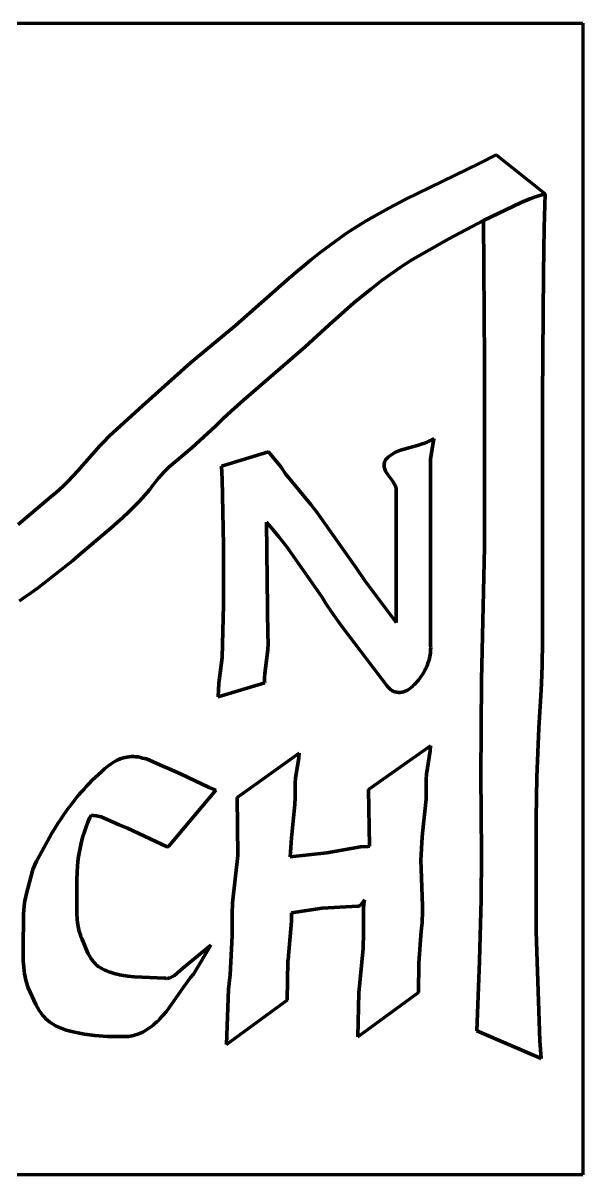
# Model space of a CAD drawing. Header units: millimetres. Extents: x 0 to 7.11, y 0 to 7.11.
# Drawn here: x 3.65 to 7.11, y 0 to 7.11 of the extents above; entities that cross this region are included whole.
import ezdxf

# ---------------------------------------------------------------- set-up
doc = ezdxf.new("R2010")
doc.units = ezdxf.units.MM
for name, color, linetype, lineweight in [('color#0000ffff', 7, 'CONTINUOUS', 100), ('color#008000ff', 7, 'CONTINUOUS', 100), ('color#800080ff', 7, 'CONTINUOUS', 100), ('color#ff0000ff', 7, 'CONTINUOUS', 100), ('color#ffffffff', 7, 'CONTINUOUS', 100)]:
    doc.layers.add(name, color=color, linetype=linetype, lineweight=lineweight)

msp = doc.modelspace()

# ---------------------------------------------------------------- linework, layer by layer
at = {"layer": 'color#0000ffff'}
for p, q in [((6.4734, 6.2454), (6.5746, 6.2973)), ((6.5746, 6.2973), (6.8785, 6.0558)), ((6.0132, 6.021), (6.4734, 6.2454)), ((6.8507, 6.0481), (6.8233, 6.0395)), ((6.8785, 6.0558), (6.8507, 6.0481)), ((5.9124, 5.9683), (6.0132, 6.021)), ((6.7296, 6.0032), (6.4962, 5.8912)), ((6.7827, 6.025), (6.7296, 6.0032)), ((6.8233, 6.0395), (6.7827, 6.025)), ((5.7708, 5.8893), (5.804, 5.9084)), ((5.804, 5.9084), (5.8377, 5.927)), ((5.8377, 5.927), (5.9124, 5.9683)), ((5.6734, 5.8285), (5.7055, 5.8493)), ((5.7055, 5.8493), (5.738, 5.8696)), ((5.738, 5.8696), (5.7708, 5.8893)), ((6.4962, 5.8912), (6.2822, 5.7793)), ((5.5484, 5.7406), (5.5792, 5.7633)), ((5.5792, 5.7633), (5.6103, 5.7855)), ((5.6103, 5.7855), (5.6417, 5.8072)), ((5.6417, 5.8072), (5.6734, 5.8285)), ((6.2822, 5.7793), (6.0575, 5.6507)), ((5.4576, 5.6706), (5.4876, 5.6943)), ((5.4876, 5.6943), (5.5179, 5.7177)), ((5.5179, 5.7177), (5.5484, 5.7406)), ((5.3394, 5.5732), (5.3981, 5.6224)), ((5.3981, 5.6224), (5.4277, 5.6467)), ((5.4277, 5.6467), (5.4576, 5.6706)), ((6.0192, 5.6268), (5.9814, 5.6022)), ((6.0575, 5.6507), (6.0192, 5.6268)), ((5.2813, 5.5233), (5.3394, 5.5732)), ((5.9256, 5.5639), (5.871, 5.5242)), ((5.9814, 5.6022), (5.9256, 5.5639)), ((4.9653, 5.2449), (5.2813, 5.5233)), ((5.871, 5.5242), (5.7996, 5.4691)), ((5.7996, 5.4691), (5.6952, 5.383)), ((5.6952, 5.383), (5.5435, 5.2483)), ((4.6985, 5.0234), (4.9653, 5.2449)), ((5.4943, 5.2025), (5.3942, 5.1128)), ((5.5435, 5.2483), (5.4943, 5.2025)), ((5.3942, 5.1128), (5.0132, 4.7831)), ((4.3897, 4.7477), (4.6875, 5.0143)), ((4.6875, 5.0143), (4.6985, 5.0234)), ((5.0132, 4.7831), (4.9384, 4.7156)), ((4.1856, 4.5637), (4.3897, 4.7477)), ((4.9384, 4.7156), (4.8893, 4.6698)), ((4.8408, 4.6232), (4.8169, 4.5996)), ((4.8893, 4.6698), (4.8408, 4.6232)), ((4.1463, 4.5219), (4.1856, 4.5637)), ((4.8169, 4.5996), (4.7432, 4.533)), ((3.9905, 4.347), (4.1258, 4.5011)), ((4.1258, 4.5011), (4.1463, 4.5219)), ((4.6942, 4.4887), (4.5532, 4.3689)), ((4.7432, 4.533), (4.6942, 4.4887)), ((3.9312, 4.2823), (3.9905, 4.347)), ((4.5248, 4.3413), (4.5067, 4.3222)), ((4.5532, 4.3689), (4.5248, 4.3413)), ((3.8999, 4.2515), (3.9312, 4.2823)), ((4.465, 4.2707), (4.4503, 4.2514)), ((4.4729, 4.2815), (4.465, 4.2707)), ((4.481, 4.292), (4.4729, 4.2815)), ((4.4893, 4.3023), (4.481, 4.292)), ((4.5067, 4.3222), (4.4893, 4.3023)), ((3.8236, 4.1863), (3.8557, 4.213)), ((3.8557, 4.213), (3.8782, 4.2319)), ((3.8782, 4.2319), (3.8999, 4.2515)), ((4.404, 4.1956), (4.388, 4.1777)), ((4.4198, 4.2139), (4.404, 4.1956)), ((4.4352, 4.2325), (4.4198, 4.2139)), ((4.4503, 4.2514), (4.4352, 4.2325)), ((3.6222, 4.0145), (3.8236, 4.1863)), ((4.338, 4.1256), (4.3034, 4.0921)), ((4.3549, 4.1427), (4.338, 4.1256)), ((4.3716, 4.1601), (4.3549, 4.1427)), ((4.388, 4.1777), (4.3716, 4.1601)), ((4.2681, 4.0594), (4.1957, 3.9957)), ((4.3034, 4.0921), (4.2681, 4.0594)), ((4.1957, 3.9957), (3.9938, 3.8233)), ((3.9581, 3.791), (3.7467, 3.6267)), ((3.9938, 3.8233), (3.9581, 3.791)), ((3.6598, 3.5645), (3.6299, 3.5451)), ((3.6892, 3.5846), (3.6598, 3.5645)), ((3.7467, 3.6267), (3.6892, 3.5846))]:
    msp.add_line(p, q, dxfattribs=at)
at = {"layer": 'color#008000ff'}
for p, q in [((5.7869, 2.3795), (6.1688, 2.6498)), ((6.1688, 2.6498), (6.1665, 2.6174)), ((4.2139, 2.5503), (4.2327, 2.5601)), ((4.2327, 2.5601), (4.2522, 2.5683)), ((4.2522, 2.5683), (4.2725, 2.5748)), ((4.2725, 2.5748), (4.2932, 2.5794)), ((4.2932, 2.5794), (4.3071, 2.5814)), ((4.3071, 2.5814), (4.3212, 2.5825)), ((4.3212, 2.5825), (4.3353, 2.5827)), ((4.3353, 2.5827), (4.3493, 2.582)), ((4.3493, 2.582), (4.3633, 2.5803)), ((4.3633, 2.5803), (4.3772, 2.5775)), ((4.3772, 2.5775), (4.3909, 2.5738)), ((4.3909, 2.5738), (4.415, 2.5682)), ((4.415, 2.5682), (4.516, 2.5246)), ((4.9745, 2.3308), (5.3582, 2.6046)), ((5.3564, 2.5746), (5.3352, 2.4494)), ((5.3582, 2.6046), (5.3564, 2.5746)), ((6.1665, 2.6174), (6.1439, 2.4734)), ((4.1172, 2.4721), (4.1363, 2.4894)), ((4.1363, 2.4894), (4.1559, 2.5063)), ((4.1559, 2.5063), (4.1758, 2.5228)), ((4.1758, 2.5228), (4.1961, 2.5389)), ((4.1961, 2.5389), (4.2139, 2.5503)), ((4.516, 2.5246), (4.5552, 2.5071)), ((4.5552, 2.5071), (4.625, 2.4765)), ((4.0441, 2.3995), (4.0619, 2.4182)), ((4.0619, 2.4182), (4.0799, 2.4365)), ((4.0799, 2.4365), (4.0984, 2.4545)), ((4.0984, 2.4545), (4.1172, 2.4721)), ((4.625, 2.4765), (4.8017, 2.3913)), ((5.3325, 2.4197), (5.3323, 2.3972)), ((5.3352, 2.4494), (5.3325, 2.4197)), ((6.1439, 2.4734), (6.1418, 2.4411)), ((6.1418, 2.4411), (6.142, 2.4249)), ((6.142, 2.4249), (6.1424, 2.4167)), ((3.993, 2.3416), (4.0097, 2.3612)), ((4.0097, 2.3612), (4.0268, 2.3805)), ((4.0268, 2.3805), (4.0441, 2.3995)), ((4.8426, 2.3762), (4.5512, 2.0284)), ((4.8017, 2.3913), (4.8323, 2.3797)), ((4.8323, 2.3797), (4.8426, 2.3762)), ((5.3323, 2.3972), (5.3327, 2.3896)), ((5.3327, 2.3896), (5.3337, 2.3601)), ((5.3337, 2.3601), (5.3336, 2.3306)), ((5.7917, 2.0288), (5.7869, 2.3795)), ((6.1432, 2.3607), (6.1414, 2.3189)), ((6.1424, 2.4167), (6.1433, 2.3887)), ((6.1433, 2.3887), (6.1432, 2.3607)), ((3.9295, 2.2604), (3.9449, 2.2811)), ((3.9449, 2.2811), (3.9607, 2.3015)), ((3.9607, 2.3015), (3.9767, 2.3217)), ((3.9767, 2.3217), (3.993, 2.3416)), ((4.9789, 1.9711), (4.9745, 2.3308)), ((5.3318, 2.2864), (5.3105, 2.0811)), ((5.3336, 2.3306), (5.3318, 2.2864)), ((6.1414, 2.3189), (6.1192, 2.1106)), ((3.8852, 2.1969), (3.8997, 2.2183)), ((3.8997, 2.2183), (3.9145, 2.2395)), ((3.9145, 2.2395), (3.9295, 2.2604)), ((4.0654, 2.2063), (4.0528, 2.1774)), ((4.0721, 2.2205), (4.0654, 2.2063)), ((4.085, 2.2198), (4.0721, 2.2205)), ((4.1039, 2.2173), (4.085, 2.2198)), ((4.1346, 2.21), (4.1039, 2.2173)), ((4.245, 2.162), (4.1346, 2.21)), ((3.8435, 2.1316), (3.8571, 2.1536)), ((3.8571, 2.1536), (3.871, 2.1754)), ((3.871, 2.1754), (3.8852, 2.1969)), ((4.0414, 2.1482), (4.0311, 2.1185)), ((4.0528, 2.1774), (4.0414, 2.1482)), ((4.2974, 2.1414), (4.245, 2.162)), ((4.5421, 2.0258), (4.2974, 2.1414)), ((3.7918, 2.0422), (3.8171, 2.0872)), ((3.8171, 2.0872), (3.8302, 2.1095)), ((3.8302, 2.1095), (3.8435, 2.1316)), ((4.0219, 2.0885), (4.0137, 2.0582)), ((4.0311, 2.1185), (4.0219, 2.0885)), ((5.3105, 2.0811), (5.3033, 1.9929)), ((6.1192, 2.1106), (6.1149, 2.0549)), ((3.7441, 1.9509), (3.7675, 1.9968)), ((3.7675, 1.9968), (3.7918, 2.0422)), ((4.0006, 1.9967), (3.9955, 1.9657)), ((4.0066, 2.0276), (4.0006, 1.9967)), ((4.0137, 2.0582), (4.0066, 2.0276)), ((4.5512, 2.0284), (4.5421, 2.0258)), ((5.3033, 1.9929), (5.3022, 1.9634)), ((5.5286, 1.9886), (5.7366, 2.0257)), ((5.7366, 2.0257), (5.7825, 2.0287)), ((5.7825, 2.0287), (5.7917, 2.0288)), ((6.1135, 2.013), (6.1114, 1.978)), ((6.1149, 2.0549), (6.1135, 2.013)), ((3.7253, 1.9149), (3.736, 1.9367)), ((3.736, 1.9367), (3.7441, 1.9509)), ((3.9913, 1.9345), (3.9881, 1.9032)), ((3.9955, 1.9657), (3.9913, 1.9345)), ((4.9469, 1.6802), (4.9789, 1.9711)), ((5.3022, 1.9634), (5.5286, 1.9886)), ((6.1114, 1.978), (6.1104, 1.9429)), ((6.1104, 1.9429), (6.1106, 1.8903)), ((3.6708, 1.729), (3.7132, 1.885)), ((3.7132, 1.885), (3.7253, 1.9149)), ((3.9859, 1.8718), (3.9841, 1.8246)), ((3.9881, 1.9032), (3.9859, 1.8718)), ((6.1106, 1.8903), (6.1194, 1.6622)), ((3.9841, 1.8246), (3.9843, 1.7775)), ((3.664, 1.6942), (3.6683, 1.7174)), ((3.6683, 1.7174), (3.6708, 1.729)), ((3.9843, 1.7775), (3.9845, 1.6114)), ((3.6553, 1.6122), (3.6592, 1.6592)), ((3.6592, 1.6592), (3.664, 1.6942)), ((4.9438, 1.6106), (4.9469, 1.6802)), ((5.4991, 1.6476), (5.3097, 1.6178)), ((5.7204, 1.6603), (5.4991, 1.6476)), ((5.7248, 1.6602), (5.7204, 1.6603)), ((5.7306, 1.6615), (5.7248, 1.6602)), ((5.7372, 1.6652), (5.7306, 1.6615)), ((5.7611, 1.6979), (5.7372, 1.6652)), ((5.7558, 1.6497), (5.7596, 1.6883)), ((5.7559, 1.4755), (5.7558, 1.6497)), ((5.7596, 1.6883), (5.7611, 1.6979)), ((6.1194, 1.6622), (6.1194, 1.6096)), ((3.6535, 1.388), (3.6553, 1.6122)), ((3.9845, 1.6114), (3.9865, 1.5784)), ((3.9865, 1.5784), (3.9888, 1.5565)), ((4.9439, 1.5687), (4.9438, 1.6106)), ((4.9448, 1.4767), (4.9439, 1.5687)), ((5.3097, 1.5663), (5.2889, 1.3309)), ((5.3097, 1.6178), (5.3097, 1.5663)), ((6.1182, 1.5745), (6.1172, 1.557)), ((6.1194, 1.6096), (6.1182, 1.5745)), ((3.9888, 1.5565), (3.9922, 1.5348)), ((3.9922, 1.5348), (3.9943, 1.524)), ((3.9943, 1.524), (3.9968, 1.5133)), ((3.9968, 1.5133), (3.9995, 1.5026)), ((3.9995, 1.5026), (4.0026, 1.492)), ((6.1122, 1.5045), (6.0963, 1.3092)), ((6.1142, 1.522), (6.1122, 1.5045)), ((6.1159, 1.5395), (6.1142, 1.522)), ((6.1172, 1.557), (6.1159, 1.5395)), ((4.0026, 1.492), (4.0061, 1.4814)), ((4.0061, 1.4814), (4.01, 1.471)), ((4.01, 1.471), (4.0143, 1.4606)), ((4.0143, 1.4606), (4.0525, 1.3699)), ((4.9317, 1.2355), (4.9448, 1.4767)), ((5.7532, 1.4174), (5.7559, 1.4755)), ((3.6536, 1.3227), (3.6535, 1.388)), ((4.0525, 1.3699), (4.0644, 1.3482)), ((4.6391, 1.2767), (4.8112, 1.4192)), ((4.8112, 1.4192), (4.7044, 1.2405)), ((5.7264, 1.1253), (5.7525, 1.3972)), ((5.7525, 1.3972), (5.7532, 1.4174)), ((3.6612, 1.2413), (3.6536, 1.3227)), ((4.0644, 1.3482), (4.0731, 1.3344)), ((4.0731, 1.3344), (4.0826, 1.3213)), ((4.0826, 1.3213), (4.0877, 1.3151)), ((4.0877, 1.3151), (4.0931, 1.309)), ((4.0931, 1.309), (4.0986, 1.3032)), ((4.0986, 1.3032), (4.1044, 1.2976)), ((4.1044, 1.2976), (4.1105, 1.2923)), ((4.1105, 1.2923), (4.1169, 1.2873)), ((4.1169, 1.2873), (4.1236, 1.2825)), ((4.1236, 1.2825), (4.1305, 1.2781)), ((5.2883, 1.3206), (5.283, 1.0785)), ((5.2889, 1.3309), (5.2883, 1.3206)), ((6.0963, 1.3092), (6.0941, 1.1262)), ((3.6712, 1.1933), (3.6612, 1.2413)), ((4.1305, 1.2781), (4.1378, 1.274)), ((4.1378, 1.274), (4.1454, 1.2702)), ((4.1454, 1.2702), (4.1578, 1.2645)), ((4.1578, 1.2645), (4.1703, 1.2592)), ((4.1703, 1.2592), (4.1828, 1.2544)), ((4.1828, 1.2544), (4.1955, 1.2499)), ((4.1955, 1.2499), (4.2083, 1.2459)), ((4.2083, 1.2459), (4.2212, 1.2422)), ((4.2212, 1.2422), (4.2341, 1.2389)), ((4.2341, 1.2389), (4.2472, 1.2359)), ((4.2472, 1.2359), (4.2734, 1.2308)), ((4.2734, 1.2308), (4.3, 1.2268)), ((4.3, 1.2268), (4.3401, 1.2225)), ((4.3401, 1.2225), (4.5285, 1.2145)), ((4.5285, 1.2145), (4.5334, 1.2139)), ((4.5334, 1.2139), (4.5381, 1.2136)), ((4.5381, 1.2136), (4.5427, 1.2137)), ((4.5427, 1.2137), (4.5472, 1.2141)), ((4.5472, 1.2141), (4.5559, 1.2157)), ((4.5559, 1.2157), (4.5642, 1.2185)), ((4.5642, 1.2185), (4.5722, 1.2221)), ((4.5722, 1.2221), (4.5873, 1.2317)), ((4.5873, 1.2317), (4.6391, 1.2767)), ((4.6865, 1.2182), (4.6442, 1.1601)), ((4.7044, 1.2405), (4.6865, 1.2182)), ((4.9209, 1.1471), (4.9317, 1.2355)), ((3.6834, 1.1543), (3.6712, 1.1933)), ((3.7306, 1.0519), (3.6834, 1.1543)), ((4.6442, 1.1601), (4.5534, 1.0304)), ((4.908, 0.8061), (4.9209, 1.1471)), ((5.283, 1.0785), (4.908, 0.8061)), ((6.0941, 1.1262), (5.7204, 0.8535)), ((5.7204, 0.8535), (5.7264, 1.1253)), ((3.7511, 1.0152), (3.7306, 1.0519)), ((3.7632, 0.9979), (3.7511, 1.0152)), ((3.7721, 0.987), (3.7632, 0.9979)), ((4.5357, 1.0078), (4.5173, 0.9859)), ((4.5534, 1.0304), (4.5357, 1.0078)), ((3.7819, 0.9766), (3.7721, 0.987)), ((3.7933, 0.9644), (3.7819, 0.9766)), ((3.8184, 0.9428), (3.7933, 0.9644)), ((3.8558, 0.9193), (3.8184, 0.9428)), ((4.4562, 0.9253), (4.4449, 0.9161)), ((4.4671, 0.9347), (4.4562, 0.9253)), ((4.4777, 0.9445), (4.4671, 0.9347)), ((4.488, 0.9545), (4.4777, 0.9445)), ((4.498, 0.9647), (4.488, 0.9545)), ((4.5078, 0.9752), (4.498, 0.9647)), ((4.5173, 0.9859), (4.5078, 0.9752)), ((3.9174, 0.8946), (3.8558, 0.9193)), ((3.9426, 0.8878), (3.9174, 0.8946)), ((3.9807, 0.8788), (3.9426, 0.8878)), ((4.0319, 0.8692), (3.9807, 0.8788)), ((4.0965, 0.8607), (4.0319, 0.8692)), ((4.1745, 0.8551), (4.0965, 0.8607)), ((4.2919, 0.8545), (4.1745, 0.8551)), ((4.3035, 0.8553), (4.2919, 0.8545)), ((4.3263, 0.8589), (4.3035, 0.8553)), ((4.354, 0.8665), (4.3263, 0.8589)), ((4.3912, 0.8823), (4.354, 0.8665)), ((4.4449, 0.9161), (4.3912, 0.8823))]:
    msp.add_line(p, q, dxfattribs=at)
at = {"layer": 'color#800080ff'}
for p, q in [((5.9845, 4.4743), (6.0061, 4.4815)), ((6.0061, 4.4815), (6.0952, 4.5059)), ((6.0952, 4.5059), (6.1173, 4.5126)), ((6.1173, 4.5126), (6.1281, 4.5163)), ((6.1281, 4.5163), (6.1388, 4.5203)), ((6.1388, 4.5203), (6.1493, 4.5247)), ((6.1493, 4.5247), (6.1597, 4.5294)), ((6.1597, 4.5294), (6.1698, 4.5345)), ((6.1893, 4.5463), (6.1696, 4.4183)), ((6.1698, 4.5345), (6.1797, 4.5402)), ((6.1797, 4.5402), (6.1893, 4.5463)), ((4.8787, 4.3765), (5.1677, 4.4647)), ((5.1677, 4.4647), (5.2456, 4.3687)), ((5.887, 4.4061), (5.8905, 4.4137)), ((5.8905, 4.4137), (5.8985, 4.4223)), ((5.8985, 4.4223), (5.9068, 4.4303)), ((5.9068, 4.4303), (5.9155, 4.4376)), ((5.9155, 4.4376), (5.9246, 4.4443)), ((5.9246, 4.4443), (5.9339, 4.4504)), ((5.9339, 4.4504), (5.9436, 4.456)), ((5.9436, 4.456), (5.9535, 4.4612)), ((5.9535, 4.4612), (5.9636, 4.4659)), ((5.9636, 4.4659), (5.974, 4.4703)), ((5.974, 4.4703), (5.9845, 4.4743)), ((6.1696, 4.4183), (6.1695, 3.2767)), ((4.8817, 4.295), (4.8787, 4.3765)), ((5.2456, 4.3687), (5.2736, 4.3284)), ((5.8821, 4.3844), (5.8829, 4.3914)), ((5.8821, 4.3775), (5.8821, 4.3844)), ((5.8828, 4.3708), (5.8821, 4.3775)), ((5.8842, 4.3642), (5.8828, 4.3708)), ((5.8829, 4.3914), (5.8845, 4.3987)), ((5.8861, 4.3577), (5.8842, 4.3642)), ((5.8845, 4.3987), (5.887, 4.4061)), ((5.8886, 4.3513), (5.8861, 4.3577)), ((5.8916, 4.345), (5.8886, 4.3513)), ((5.895, 4.3388), (5.8916, 4.345)), ((5.9028, 4.3265), (5.895, 4.3388)), ((4.8906, 3.8873), (4.8817, 4.295)), ((5.2736, 4.3284), (5.43, 4.1394)), ((5.9341, 4.284), (5.9028, 4.3265)), ((5.9423, 4.2714), (5.9341, 4.284)), ((5.9459, 4.265), (5.9423, 4.2714)), ((5.9492, 4.2584), (5.9459, 4.265)), ((5.952, 4.2518), (5.9492, 4.2584)), ((5.9543, 4.245), (5.952, 4.2518)), ((5.9561, 4.238), (5.9543, 4.245)), ((5.9573, 4.2309), (5.9561, 4.238)), ((5.9578, 4.2236), (5.9573, 4.2309)), ((5.9578, 3.4113), (5.9578, 4.2236)), ((5.43, 4.1394), (5.4679, 4.0912)), ((5.4679, 4.0912), (5.7144, 3.7426)), ((5.1947, 3.985), (5.1553, 4.0296)), ((5.1553, 4.0296), (5.1645, 3.3209)), ((5.2327, 3.9393), (5.1947, 3.985)), ((5.2815, 3.8769), (5.2327, 3.9393)), ((4.8898, 3.5202), (4.8906, 3.8873)), ((5.4977, 3.5683), (5.2815, 3.8769)), ((5.7144, 3.7426), (5.7621, 3.6721)), ((5.7621, 3.6721), (5.9578, 3.4113)), ((5.5231, 3.5283), (5.4977, 3.5683)), ((4.8818, 3.1941), (4.8898, 3.5202)), ((5.5626, 3.4692), (5.5231, 3.5283)), ((5.6172, 3.3918), (5.5626, 3.4692)), ((5.9045, 3.0149), (5.6172, 3.3918)), ((5.1657, 3.2816), (5.1634, 3.2425)), ((5.1645, 3.3209), (5.1656, 3.3012)), ((5.1656, 3.3012), (5.1657, 3.2816)), ((6.1695, 3.2767), (6.1701, 3.2657)), ((5.1634, 3.2425), (5.1458, 3.0965)), ((6.165, 3.2008), (6.1627, 3.1902)), ((6.1669, 3.2115), (6.165, 3.2008)), ((6.1684, 3.2222), (6.1669, 3.2115)), ((6.1694, 3.233), (6.1684, 3.2222)), ((6.1701, 3.2439), (6.1694, 3.233)), ((6.1701, 3.2657), (6.1703, 3.2548)), ((6.1703, 3.2548), (6.1701, 3.2439)), ((4.8611, 3.0354), (4.8818, 3.1941)), ((6.1457, 3.1386), (6.1413, 3.1286)), ((6.1498, 3.1487), (6.1457, 3.1386)), ((6.1536, 3.1589), (6.1498, 3.1487)), ((6.157, 3.1692), (6.1536, 3.1589)), ((6.16, 3.1796), (6.157, 3.1692)), ((6.1627, 3.1902), (6.16, 3.1796)), ((5.1458, 3.0965), (5.1443, 3.0671)), ((5.1443, 3.0671), (5.1445, 3.0475)), ((6.1015, 3.0635), (6.0947, 3.055)), ((6.1081, 3.0723), (6.1015, 3.0635)), ((6.1144, 3.0812), (6.1081, 3.0723)), ((6.1203, 3.0904), (6.1144, 3.0812)), ((6.126, 3.0997), (6.1203, 3.0904)), ((6.1314, 3.1092), (6.126, 3.0997)), ((6.1365, 3.1188), (6.1314, 3.1092)), ((6.1413, 3.1286), (6.1365, 3.1188)), ((5.1449, 3.0376), (4.8581, 2.9512)), ((4.8581, 2.9512), (4.8611, 3.0354)), ((5.1445, 3.0475), (5.1449, 3.0376)), ((5.9078, 3.0105), (5.9045, 3.0149)), ((5.9114, 3.0063), (5.9078, 3.0105)), ((5.9151, 3.0025), (5.9114, 3.0063)), ((5.9191, 2.9989), (5.9151, 3.0025)), ((5.9232, 2.9957), (5.9191, 2.9989)), ((5.9276, 2.9927), (5.9232, 2.9957)), ((5.932, 2.99), (5.9276, 2.9927)), ((5.9367, 2.9876), (5.932, 2.99)), ((5.9414, 2.9855), (5.9367, 2.9876)), ((6.0227, 2.9901), (6.013, 2.9857)), ((6.0318, 2.9955), (6.0227, 2.9901)), ((6.0404, 3.002), (6.0318, 2.9955)), ((6.0488, 3.0088), (6.0404, 3.002)), ((6.057, 3.0159), (6.0488, 3.0088)), ((6.065, 3.0232), (6.057, 3.0159)), ((6.0728, 3.0308), (6.065, 3.0232)), ((6.0803, 3.0386), (6.0728, 3.0308)), ((6.0877, 3.0467), (6.0803, 3.0386)), ((6.0947, 3.055), (6.0877, 3.0467)), ((5.9512, 2.9822), (5.9414, 2.9855)), ((5.9614, 2.98), (5.9512, 2.9822)), ((5.9718, 2.9789), (5.9614, 2.98)), ((5.9822, 2.979), (5.9718, 2.9789)), ((5.9927, 2.9801), (5.9822, 2.979)), ((6.003, 2.9824), (5.9927, 2.9801)), ((6.013, 2.9857), (6.003, 2.9824))]:
    msp.add_line(p, q, dxfattribs=at)
at = {"layer": 'color#ff0000ff'}
for p, q in [((6.8233, 6.0395), (6.8507, 6.0481)), ((6.8507, 6.0481), (6.8785, 6.0558)), ((6.8785, 6.0558), (6.8722, 5.8475)), ((6.4962, 5.8912), (6.7296, 6.0032)), ((6.7296, 6.0032), (6.7827, 6.025)), ((6.7827, 6.025), (6.8233, 6.0395)), ((6.5027, 5.028), (6.4962, 5.8912)), ((6.8722, 5.8475), (6.8665, 5.5698)), ((6.8665, 5.5698), (6.8613, 4.806)), ((6.5024, 3.875), (6.5027, 5.028)), ((6.8613, 4.806), (6.8602, 4.0421)), ((6.8602, 4.0421), (6.8617, 3.2946)), ((6.4849, 3.0552), (6.5024, 3.875)), ((6.8617, 3.2946), (6.8586, 3.1452)), ((6.8586, 3.1452), (6.8543, 3.0332)), ((6.4795, 2.4587), (6.4849, 3.0552)), ((6.8543, 3.0332), (6.8503, 2.9585)), ((6.8503, 2.9585), (6.8438, 2.8582)), ((6.8438, 2.8582), (6.8383, 2.7578)), ((6.8383, 2.7578), (6.8317, 2.6072)), ((6.8317, 2.6072), (6.827, 2.4565)), ((6.483, 2.2423), (6.4795, 2.4587)), ((6.827, 2.4565), (6.8225, 2.2052)), ((6.484, 1.9718), (6.483, 2.2423)), ((6.8225, 2.2052), (6.8226, 1.5014)), ((6.4813, 1.7012), (6.484, 1.9718)), ((6.4721, 1.3226), (6.4813, 1.7012)), ((6.8226, 1.5014), (6.8446, 0.8274)), ((6.4544, 0.8901), (6.4721, 1.3226)), ((6.8521, 0.7198), (6.4544, 0.8901)), ((6.8446, 0.8274), (6.8521, 0.7198))]:
    msp.add_line(p, q, dxfattribs=at)
at = {"layer": 'color#ffffffff'}
for p, q in [((0, 7.1111), (7.1111, 7.1111)), ((7.1111, 7.1111), (7.1111, 0)), ((6.5746, 6.2973), (6.4734, 6.2454)), ((6.8785, 6.0558), (6.5746, 6.2973)), ((6.4734, 6.2454), (6.0132, 6.021)), ((6.8722, 5.8475), (6.8785, 6.0558)), ((6.0132, 6.021), (5.9124, 5.9683)), ((5.804, 5.9084), (5.7708, 5.8893)), ((5.8377, 5.927), (5.804, 5.9084)), ((5.9124, 5.9683), (5.8377, 5.927)), ((5.7055, 5.8493), (5.6734, 5.8285)), ((5.738, 5.8696), (5.7055, 5.8493)), ((5.7708, 5.8893), (5.738, 5.8696)), ((6.2822, 5.7793), (6.4962, 5.8912)), ((6.4962, 5.8912), (6.5027, 5.028)), ((6.8665, 5.5698), (6.8722, 5.8475)), ((5.5792, 5.7633), (5.5484, 5.7406)), ((5.6103, 5.7855), (5.5792, 5.7633)), ((5.6417, 5.8072), (5.6103, 5.7855)), ((5.6734, 5.8285), (5.6417, 5.8072)), ((6.0575, 5.6507), (6.2822, 5.7793)), ((5.4876, 5.6943), (5.4576, 5.6706)), ((5.5179, 5.7177), (5.4876, 5.6943)), ((5.5484, 5.7406), (5.5179, 5.7177)), ((5.3981, 5.6224), (5.3394, 5.5732)), ((5.4277, 5.6467), (5.3981, 5.6224)), ((5.4576, 5.6706), (5.4277, 5.6467)), ((5.9814, 5.6022), (6.0192, 5.6268)), ((6.0192, 5.6268), (6.0575, 5.6507)), ((5.3394, 5.5732), (5.2813, 5.5233)), ((5.871, 5.5242), (5.9256, 5.5639)), ((5.9256, 5.5639), (5.9814, 5.6022)), ((6.8613, 4.806), (6.8665, 5.5698)), ((5.2813, 5.5233), (4.9653, 5.2449)), ((5.7996, 5.4691), (5.871, 5.5242)), ((5.6952, 5.383), (5.7996, 5.4691)), ((5.5435, 5.2483), (5.6952, 5.383)), ((4.9653, 5.2449), (4.6985, 5.0234)), ((5.3942, 5.1128), (5.4943, 5.2025)), ((5.4943, 5.2025), (5.5435, 5.2483)), ((5.0132, 4.7831), (5.3942, 5.1128)), ((4.6875, 5.0143), (4.3897, 4.7477)), ((4.6985, 5.0234), (4.6875, 5.0143)), ((6.5027, 5.028), (6.5024, 3.875)), ((4.9384, 4.7156), (5.0132, 4.7831)), ((6.8602, 4.0421), (6.8613, 4.806)), ((4.3897, 4.7477), (4.1856, 4.5637)), ((4.8893, 4.6698), (4.9384, 4.7156)), ((4.8169, 4.5996), (4.8408, 4.6232)), ((4.8408, 4.6232), (4.8893, 4.6698)), ((4.1856, 4.5637), (4.1463, 4.5219)), ((4.7432, 4.533), (4.8169, 4.5996)), ((4.1258, 4.5011), (3.9905, 4.347)), ((4.1463, 4.5219), (4.1258, 4.5011)), ((4.5532, 4.3689), (4.6942, 4.4887)), ((4.6942, 4.4887), (4.7432, 4.533)), ((6.0061, 4.4815), (5.9845, 4.4743)), ((6.0952, 4.5059), (6.0061, 4.4815)), ((6.1173, 4.5126), (6.0952, 4.5059)), ((6.1281, 4.5163), (6.1173, 4.5126)), ((6.1388, 4.5203), (6.1281, 4.5163)), ((6.1493, 4.5247), (6.1388, 4.5203)), ((6.1597, 4.5294), (6.1493, 4.5247)), ((6.1698, 4.5345), (6.1597, 4.5294)), ((6.1696, 4.4183), (6.1893, 4.5463)), ((6.1797, 4.5402), (6.1698, 4.5345)), ((6.1893, 4.5463), (6.1797, 4.5402)), ((5.1677, 4.4647), (4.8787, 4.3765)), ((5.2456, 4.3687), (5.1677, 4.4647)), ((5.8905, 4.4137), (5.887, 4.4061)), ((5.8985, 4.4223), (5.8905, 4.4137)), ((5.9068, 4.4303), (5.8985, 4.4223)), ((5.9155, 4.4376), (5.9068, 4.4303)), ((5.9246, 4.4443), (5.9155, 4.4376)), ((5.9339, 4.4504), (5.9246, 4.4443)), ((5.9436, 4.456), (5.9339, 4.4504)), ((5.9535, 4.4612), (5.9436, 4.456)), ((5.9636, 4.4659), (5.9535, 4.4612)), ((5.974, 4.4703), (5.9636, 4.4659)), ((5.9845, 4.4743), (5.974, 4.4703)), ((6.1695, 3.2767), (6.1696, 4.4183)), ((3.9905, 4.347), (3.9312, 4.2823)), ((4.5067, 4.3222), (4.5248, 4.3413)), ((4.5248, 4.3413), (4.5532, 4.3689)), ((4.8787, 4.3765), (4.8817, 4.295)), ((5.2736, 4.3284), (5.2456, 4.3687)), ((5.8829, 4.3914), (5.8821, 4.3844)), ((5.8821, 4.3844), (5.8821, 4.3775)), ((5.8821, 4.3775), (5.8828, 4.3708)), ((5.8828, 4.3708), (5.8842, 4.3642)), ((5.8845, 4.3987), (5.8829, 4.3914)), ((5.8842, 4.3642), (5.8861, 4.3577)), ((5.887, 4.4061), (5.8845, 4.3987)), ((5.8861, 4.3577), (5.8886, 4.3513)), ((5.8886, 4.3513), (5.8916, 4.345)), ((5.8916, 4.345), (5.895, 4.3388)), ((5.895, 4.3388), (5.9028, 4.3265)), ((3.9312, 4.2823), (3.8999, 4.2515)), ((4.4503, 4.2514), (4.465, 4.2707)), ((4.465, 4.2707), (4.4729, 4.2815)), ((4.4729, 4.2815), (4.481, 4.292)), ((4.481, 4.292), (4.4893, 4.3023)), ((4.4893, 4.3023), (4.5067, 4.3222)), ((4.8817, 4.295), (4.8906, 3.8873)), ((5.43, 4.1394), (5.2736, 4.3284)), ((5.9028, 4.3265), (5.9341, 4.284)), ((5.9341, 4.284), (5.9423, 4.2714)), ((5.9423, 4.2714), (5.9459, 4.265)), ((3.8557, 4.213), (3.8236, 4.1863)), ((3.8782, 4.2319), (3.8557, 4.213)), ((3.8999, 4.2515), (3.8782, 4.2319)), ((4.388, 4.1777), (4.404, 4.1956)), ((4.404, 4.1956), (4.4198, 4.2139)), ((4.4198, 4.2139), (4.4352, 4.2325)), ((4.4352, 4.2325), (4.4503, 4.2514)), ((5.9459, 4.265), (5.9492, 4.2584)), ((5.9492, 4.2584), (5.952, 4.2518)), ((5.952, 4.2518), (5.9543, 4.245)), ((5.9543, 4.245), (5.9561, 4.238)), ((5.9561, 4.238), (5.9573, 4.2309)), ((5.9573, 4.2309), (5.9578, 4.2236)), ((5.9578, 4.2236), (5.9578, 3.4113)), ((3.8236, 4.1863), (3.6222, 4.0145)), ((4.3034, 4.0921), (4.338, 4.1256)), ((4.338, 4.1256), (4.3549, 4.1427)), ((4.3549, 4.1427), (4.3716, 4.1601)), ((4.3716, 4.1601), (4.388, 4.1777)), ((5.4679, 4.0912), (5.43, 4.1394)), ((4.1957, 3.9957), (4.2681, 4.0594)), ((4.2681, 4.0594), (4.3034, 4.0921)), ((5.7144, 3.7426), (5.4679, 4.0912)), ((3.9938, 3.8233), (4.1957, 3.9957)), ((5.1645, 3.3209), (5.1553, 4.0296)), ((5.1553, 4.0296), (5.1947, 3.985)), ((5.1947, 3.985), (5.2327, 3.9393)), ((6.8617, 3.2946), (6.8602, 4.0421)), ((5.2327, 3.9393), (5.2815, 3.8769)), ((4.8906, 3.8873), (4.8898, 3.5202)), ((5.2815, 3.8769), (5.4977, 3.5683)), ((6.5024, 3.875), (6.4849, 3.0552)), ((3.7467, 3.6267), (3.9581, 3.791)), ((3.9581, 3.791), (3.9938, 3.8233)), ((5.7621, 3.6721), (5.7144, 3.7426)), ((5.9578, 3.4113), (5.7621, 3.6721)), ((3.6299, 3.5451), (3.6598, 3.5645)), ((3.6598, 3.5645), (3.6892, 3.5846)), ((3.6892, 3.5846), (3.7467, 3.6267)), ((5.4977, 3.5683), (5.5231, 3.5283)), ((4.8898, 3.5202), (4.8818, 3.1941)), ((5.5231, 3.5283), (5.5626, 3.4692)), ((5.5626, 3.4692), (5.6172, 3.3918)), ((5.6172, 3.3918), (5.9045, 3.0149)), ((5.1634, 3.2425), (5.1657, 3.2816)), ((5.1656, 3.3012), (5.1645, 3.3209)), ((5.1657, 3.2816), (5.1656, 3.3012)), ((6.1701, 3.2657), (6.1695, 3.2767)), ((6.8586, 3.1452), (6.8617, 3.2946)), ((5.1458, 3.0965), (5.1634, 3.2425)), ((6.1627, 3.1902), (6.165, 3.2008)), ((6.165, 3.2008), (6.1669, 3.2115)), ((6.1669, 3.2115), (6.1684, 3.2222)), ((6.1684, 3.2222), (6.1694, 3.233)), ((6.1694, 3.233), (6.1701, 3.2439)), ((6.1703, 3.2548), (6.1701, 3.2657)), ((6.1701, 3.2439), (6.1703, 3.2548)), ((4.8818, 3.1941), (4.8611, 3.0354)), ((6.1413, 3.1286), (6.1457, 3.1386)), ((6.1457, 3.1386), (6.1498, 3.1487)), ((6.1498, 3.1487), (6.1536, 3.1589)), ((6.1536, 3.1589), (6.157, 3.1692)), ((6.157, 3.1692), (6.16, 3.1796)), ((6.16, 3.1796), (6.1627, 3.1902)), ((6.8543, 3.0332), (6.8586, 3.1452)), ((5.1443, 3.0671), (5.1458, 3.0965)), ((5.1445, 3.0475), (5.1443, 3.0671)), ((6.0947, 3.055), (6.1015, 3.0635)), ((6.1015, 3.0635), (6.1081, 3.0723)), ((6.1081, 3.0723), (6.1144, 3.0812)), ((6.1144, 3.0812), (6.1203, 3.0904)), ((6.1203, 3.0904), (6.126, 3.0997)), ((6.126, 3.0997), (6.1314, 3.1092)), ((6.1314, 3.1092), (6.1365, 3.1188)), ((6.1365, 3.1188), (6.1413, 3.1286)), ((4.8581, 2.9512), (5.1449, 3.0376)), ((4.8611, 3.0354), (4.8581, 2.9512)), ((5.1449, 3.0376), (5.1445, 3.0475)), ((5.9045, 3.0149), (5.9078, 3.0105)), ((5.9078, 3.0105), (5.9114, 3.0063)), ((5.9114, 3.0063), (5.9151, 3.0025)), ((5.9151, 3.0025), (5.9191, 2.9989)), ((5.9191, 2.9989), (5.9232, 2.9957)), ((5.9232, 2.9957), (5.9276, 2.9927)), ((5.9276, 2.9927), (5.932, 2.99)), ((5.932, 2.99), (5.9367, 2.9876)), ((5.9367, 2.9876), (5.9414, 2.9855)), ((6.013, 2.9857), (6.0227, 2.9901)), ((6.0227, 2.9901), (6.0318, 2.9955)), ((6.0318, 2.9955), (6.0404, 3.002)), ((6.0404, 3.002), (6.0488, 3.0088)), ((6.0488, 3.0088), (6.057, 3.0159)), ((6.057, 3.0159), (6.065, 3.0232)), ((6.065, 3.0232), (6.0728, 3.0308)), ((6.0728, 3.0308), (6.0803, 3.0386)), ((6.0803, 3.0386), (6.0877, 3.0467)), ((6.0877, 3.0467), (6.0947, 3.055)), ((6.4849, 3.0552), (6.4795, 2.4587)), ((6.8503, 2.9585), (6.8543, 3.0332)), ((5.9414, 2.9855), (5.9512, 2.9822)), ((5.9512, 2.9822), (5.9614, 2.98)), ((5.9614, 2.98), (5.9718, 2.9789)), ((5.9718, 2.9789), (5.9822, 2.979)), ((5.9822, 2.979), (5.9927, 2.9801)), ((5.9927, 2.9801), (6.003, 2.9824)), ((6.003, 2.9824), (6.013, 2.9857)), ((6.8438, 2.8582), (6.8503, 2.9585)), ((6.8383, 2.7578), (6.8438, 2.8582)), ((6.8317, 2.6072), (6.8383, 2.7578)), ((6.1688, 2.6498), (5.7869, 2.3795)), ((6.1665, 2.6174), (6.1688, 2.6498)), ((4.2327, 2.5601), (4.2139, 2.5503)), ((4.2522, 2.5683), (4.2327, 2.5601)), ((4.2725, 2.5748), (4.2522, 2.5683)), ((4.2932, 2.5794), (4.2725, 2.5748)), ((4.3071, 2.5814), (4.2932, 2.5794)), ((4.3212, 2.5825), (4.3071, 2.5814)), ((4.3353, 2.5827), (4.3212, 2.5825)), ((4.3493, 2.582), (4.3353, 2.5827)), ((4.3633, 2.5803), (4.3493, 2.582)), ((4.3772, 2.5775), (4.3633, 2.5803)), ((4.3909, 2.5738), (4.3772, 2.5775)), ((4.415, 2.5682), (4.3909, 2.5738)), ((4.516, 2.5246), (4.415, 2.5682)), ((5.3582, 2.6046), (4.9745, 2.3308)), ((5.3352, 2.4494), (5.3564, 2.5746)), ((5.3564, 2.5746), (5.3582, 2.6046)), ((6.1439, 2.4734), (6.1665, 2.6174)), ((6.827, 2.4565), (6.8317, 2.6072)), ((4.1363, 2.4894), (4.1172, 2.4721)), ((4.1559, 2.5063), (4.1363, 2.4894)), ((4.1758, 2.5228), (4.1559, 2.5063)), ((4.1961, 2.5389), (4.1758, 2.5228)), ((4.2139, 2.5503), (4.1961, 2.5389)), ((4.5552, 2.5071), (4.516, 2.5246)), ((4.625, 2.4765), (4.5552, 2.5071)), ((4.0619, 2.4182), (4.0441, 2.3995)), ((4.0799, 2.4365), (4.0619, 2.4182)), ((4.0984, 2.4545), (4.0799, 2.4365)), ((4.1172, 2.4721), (4.0984, 2.4545)), ((4.8017, 2.3913), (4.625, 2.4765)), ((5.3323, 2.3972), (5.3325, 2.4197)), ((5.3325, 2.4197), (5.3352, 2.4494)), ((6.1418, 2.4411), (6.1439, 2.4734)), ((6.142, 2.4249), (6.1418, 2.4411)), ((6.1424, 2.4167), (6.142, 2.4249)), ((6.4795, 2.4587), (6.483, 2.2423)), ((6.8225, 2.2052), (6.827, 2.4565)), ((4.0097, 2.3612), (3.993, 2.3416)), ((4.0268, 2.3805), (4.0097, 2.3612)), ((4.0441, 2.3995), (4.0268, 2.3805)), ((4.5512, 2.0284), (4.8426, 2.3762)), ((4.8323, 2.3797), (4.8017, 2.3913)), ((4.8426, 2.3762), (4.8323, 2.3797)), ((5.3327, 2.3896), (5.3323, 2.3972)), ((5.3337, 2.3601), (5.3327, 2.3896)), ((5.3336, 2.3306), (5.3337, 2.3601)), ((5.7869, 2.3795), (5.7917, 2.0288)), ((6.1414, 2.3189), (6.1432, 2.3607)), ((6.1433, 2.3887), (6.1424, 2.4167)), ((6.1432, 2.3607), (6.1433, 2.3887)), ((3.9449, 2.2811), (3.9295, 2.2604)), ((3.9607, 2.3015), (3.9449, 2.2811)), ((3.9767, 2.3217), (3.9607, 2.3015)), ((3.993, 2.3416), (3.9767, 2.3217)), ((4.9745, 2.3308), (4.9789, 1.9711)), ((5.3105, 2.0811), (5.3318, 2.2864)), ((5.3318, 2.2864), (5.3336, 2.3306)), ((6.1192, 2.1106), (6.1414, 2.3189)), ((3.8997, 2.2183), (3.8852, 2.1969)), ((3.9145, 2.2395), (3.8997, 2.2183)), ((3.9295, 2.2604), (3.9145, 2.2395)), ((4.0528, 2.1774), (4.0654, 2.2063)), ((4.0654, 2.2063), (4.0721, 2.2205)), ((4.0721, 2.2205), (4.085, 2.2198)), ((4.085, 2.2198), (4.1039, 2.2173)), ((4.1039, 2.2173), (4.1346, 2.21)), ((4.1346, 2.21), (4.245, 2.162)), ((6.483, 2.2423), (6.484, 1.9718)), ((6.8226, 1.5014), (6.8225, 2.2052)), ((3.8571, 2.1536), (3.8435, 2.1316)), ((3.871, 2.1754), (3.8571, 2.1536)), ((3.8852, 2.1969), (3.871, 2.1754)), ((4.0311, 2.1185), (4.0414, 2.1482)), ((4.0414, 2.1482), (4.0528, 2.1774)), ((4.245, 2.162), (4.2974, 2.1414)), ((4.2974, 2.1414), (4.5421, 2.0258)), ((3.8171, 2.0872), (3.7918, 2.0422)), ((3.8302, 2.1095), (3.8171, 2.0872)), ((3.8435, 2.1316), (3.8302, 2.1095)), ((4.0137, 2.0582), (4.0219, 2.0885)), ((4.0219, 2.0885), (4.0311, 2.1185)), ((5.3033, 1.9929), (5.3105, 2.0811)), ((6.1149, 2.0549), (6.1192, 2.1106)), ((3.7675, 1.9968), (3.7441, 1.9509)), ((3.7918, 2.0422), (3.7675, 1.9968)), ((3.9955, 1.9657), (4.0006, 1.9967)), ((4.0006, 1.9967), (4.0066, 2.0276)), ((4.0066, 2.0276), (4.0137, 2.0582)), ((4.5421, 2.0258), (4.5512, 2.0284)), ((5.3022, 1.9634), (5.3033, 1.9929)), ((5.7366, 2.0257), (5.5286, 1.9886)), ((5.7825, 2.0287), (5.7366, 2.0257)), ((5.7917, 2.0288), (5.7825, 2.0287)), ((6.1114, 1.978), (6.1135, 2.013)), ((6.1135, 2.013), (6.1149, 2.0549)), ((3.736, 1.9367), (3.7253, 1.9149)), ((3.7441, 1.9509), (3.736, 1.9367)), ((3.9881, 1.9032), (3.9913, 1.9345)), ((3.9913, 1.9345), (3.9955, 1.9657)), ((4.9789, 1.9711), (4.9469, 1.6802)), ((5.5286, 1.9886), (5.3022, 1.9634)), ((6.1104, 1.9429), (6.1114, 1.978)), ((6.1106, 1.8903), (6.1104, 1.9429)), ((6.484, 1.9718), (6.4813, 1.7012)), ((3.7132, 1.885), (3.6708, 1.729)), ((3.7253, 1.9149), (3.7132, 1.885)), ((3.9841, 1.8246), (3.9859, 1.8718)), ((3.9859, 1.8718), (3.9881, 1.9032)), ((6.1194, 1.6622), (6.1106, 1.8903)), ((3.9843, 1.7775), (3.9841, 1.8246)), ((3.6683, 1.7174), (3.664, 1.6942)), ((3.6708, 1.729), (3.6683, 1.7174)), ((3.9845, 1.6114), (3.9843, 1.7775)), ((3.6592, 1.6592), (3.6553, 1.6122)), ((3.664, 1.6942), (3.6592, 1.6592)), ((4.9469, 1.6802), (4.9438, 1.6106)), ((5.3097, 1.6178), (5.4991, 1.6476)), ((5.4991, 1.6476), (5.7204, 1.6603)), ((5.7204, 1.6603), (5.7248, 1.6602)), ((5.7248, 1.6602), (5.7306, 1.6615)), ((5.7306, 1.6615), (5.7372, 1.6652)), ((5.7372, 1.6652), (5.7611, 1.6979)), ((5.7596, 1.6883), (5.7558, 1.6497)), ((5.7558, 1.6497), (5.7559, 1.4755)), ((5.7611, 1.6979), (5.7596, 1.6883)), ((6.1194, 1.6096), (6.1194, 1.6622)), ((6.4813, 1.7012), (6.4721, 1.3226)), ((3.6553, 1.6122), (3.6535, 1.388)), ((3.9865, 1.5784), (3.9845, 1.6114)), ((3.9888, 1.5565), (3.9865, 1.5784)), ((4.9438, 1.6106), (4.9439, 1.5687)), ((4.9439, 1.5687), (4.9448, 1.4767)), ((5.2889, 1.3309), (5.3097, 1.5663)), ((5.3097, 1.5663), (5.3097, 1.6178)), ((6.1172, 1.557), (6.1182, 1.5745)), ((6.1182, 1.5745), (6.1194, 1.6096)), ((3.9922, 1.5348), (3.9888, 1.5565)), ((3.9943, 1.524), (3.9922, 1.5348)), ((3.9968, 1.5133), (3.9943, 1.524)), ((3.9995, 1.5026), (3.9968, 1.5133)), ((4.0026, 1.492), (3.9995, 1.5026)), ((6.0963, 1.3092), (6.1122, 1.5045)), ((6.1122, 1.5045), (6.1142, 1.522)), ((6.1142, 1.522), (6.1159, 1.5395)), ((6.1159, 1.5395), (6.1172, 1.557)), ((6.8446, 0.8274), (6.8226, 1.5014)), ((4.0061, 1.4814), (4.0026, 1.492)), ((4.01, 1.471), (4.0061, 1.4814)), ((4.0143, 1.4606), (4.01, 1.471)), ((4.0525, 1.3699), (4.0143, 1.4606)), ((4.9448, 1.4767), (4.9317, 1.2355)), ((5.7559, 1.4755), (5.7532, 1.4174)), ((3.6535, 1.388), (3.6536, 1.3227)), ((4.0644, 1.3482), (4.0525, 1.3699)), ((4.8112, 1.4192), (4.6391, 1.2767)), ((4.7044, 1.2405), (4.8112, 1.4192)), ((5.7525, 1.3972), (5.7264, 1.1253)), ((5.7532, 1.4174), (5.7525, 1.3972)), ((3.6536, 1.3227), (3.6612, 1.2413)), ((4.0731, 1.3344), (4.0644, 1.3482)), ((4.0826, 1.3213), (4.0731, 1.3344)), ((4.0877, 1.3151), (4.0826, 1.3213)), ((4.0931, 1.309), (4.0877, 1.3151)), ((4.0986, 1.3032), (4.0931, 1.309)), ((4.1044, 1.2976), (4.0986, 1.3032)), ((4.1105, 1.2923), (4.1044, 1.2976)), ((4.1169, 1.2873), (4.1105, 1.2923)), ((4.1236, 1.2825), (4.1169, 1.2873)), ((4.1305, 1.2781), (4.1236, 1.2825)), ((5.283, 1.0785), (5.2883, 1.3206)), ((5.2883, 1.3206), (5.2889, 1.3309)), ((6.0941, 1.1262), (6.0963, 1.3092)), ((6.4721, 1.3226), (6.4544, 0.8901)), ((3.6612, 1.2413), (3.6712, 1.1933)), ((4.1378, 1.274), (4.1305, 1.2781)), ((4.1454, 1.2702), (4.1378, 1.274)), ((4.1578, 1.2645), (4.1454, 1.2702)), ((4.1703, 1.2592), (4.1578, 1.2645)), ((4.1828, 1.2544), (4.1703, 1.2592)), ((4.1955, 1.2499), (4.1828, 1.2544)), ((4.2083, 1.2459), (4.1955, 1.2499)), ((4.2212, 1.2422), (4.2083, 1.2459)), ((4.2341, 1.2389), (4.2212, 1.2422)), ((4.2472, 1.2359), (4.2341, 1.2389)), ((4.2734, 1.2308), (4.2472, 1.2359)), ((4.3, 1.2268), (4.2734, 1.2308)), ((4.3401, 1.2225), (4.3, 1.2268)), ((4.5285, 1.2145), (4.3401, 1.2225)), ((4.5334, 1.2139), (4.5285, 1.2145)), ((4.5381, 1.2136), (4.5334, 1.2139)), ((4.5427, 1.2137), (4.5381, 1.2136)), ((4.5472, 1.2141), (4.5427, 1.2137)), ((4.5559, 1.2157), (4.5472, 1.2141)), ((4.5642, 1.2185), (4.5559, 1.2157)), ((4.5722, 1.2221), (4.5642, 1.2185)), ((4.5873, 1.2317), (4.5722, 1.2221)), ((4.6391, 1.2767), (4.5873, 1.2317)), ((4.6442, 1.1601), (4.6865, 1.2182)), ((4.6865, 1.2182), (4.7044, 1.2405)), ((4.9317, 1.2355), (4.9209, 1.1471)), ((3.6712, 1.1933), (3.6834, 1.1543)), ((3.6834, 1.1543), (3.7306, 1.0519)), ((4.5534, 1.0304), (4.6442, 1.1601)), ((4.9209, 1.1471), (4.908, 0.8061)), ((4.908, 0.8061), (5.283, 1.0785)), ((5.7204, 0.8535), (6.0941, 1.1262)), ((5.7264, 1.1253), (5.7204, 0.8535)), ((3.7306, 1.0519), (3.7511, 1.0152)), ((3.7511, 1.0152), (3.7632, 0.9979)), ((3.7632, 0.9979), (3.7721, 0.987)), ((4.5173, 0.9859), (4.5357, 1.0078)), ((4.5357, 1.0078), (4.5534, 1.0304)), ((3.7721, 0.987), (3.7819, 0.9766)), ((3.7819, 0.9766), (3.7933, 0.9644)), ((3.7933, 0.9644), (3.8184, 0.9428)), ((3.8184, 0.9428), (3.8558, 0.9193)), ((4.4449, 0.9161), (4.4562, 0.9253)), ((4.4562, 0.9253), (4.4671, 0.9347)), ((4.4671, 0.9347), (4.4777, 0.9445)), ((4.4777, 0.9445), (4.488, 0.9545)), ((4.488, 0.9545), (4.498, 0.9647)), ((4.498, 0.9647), (4.5078, 0.9752)), ((4.5078, 0.9752), (4.5173, 0.9859)), ((3.8558, 0.9193), (3.9174, 0.8946)), ((3.9174, 0.8946), (3.9426, 0.8878)), ((3.9426, 0.8878), (3.9807, 0.8788)), ((3.9807, 0.8788), (4.0319, 0.8692)), ((4.0319, 0.8692), (4.0965, 0.8607)), ((4.0965, 0.8607), (4.1745, 0.8551)), ((4.1745, 0.8551), (4.2919, 0.8545)), ((4.2919, 0.8545), (4.3035, 0.8553)), ((4.3035, 0.8553), (4.3263, 0.8589)), ((4.3263, 0.8589), (4.354, 0.8665)), ((4.354, 0.8665), (4.3912, 0.8823)), ((4.3912, 0.8823), (4.4449, 0.9161)), ((6.4544, 0.8901), (6.8521, 0.7198)), ((6.8521, 0.7198), (6.8446, 0.8274)), ((7.1111, 0), (0, 0))]:
    msp.add_line(p, q, dxfattribs=at)

doc.saveas('drawing.dxf')
